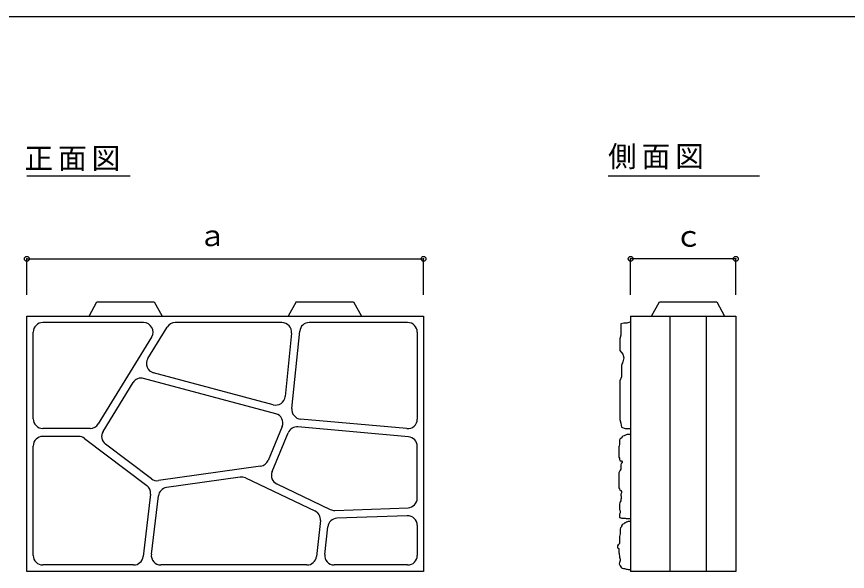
# Model space of a CAD drawing. Units: millimetres, scale not verified. Extents: x -12185 to 4464, y -2852 to 2698.
# Drawn here: x -2055 to 552, y 960 to 2698 of the extents above; entities that cross this region are included whole.
import ezdxf
from ezdxf.enums import TextEntityAlignment as Align

# ---------------------------------------------------------------- set-up
doc = ezdxf.new("R2010")
doc.units = ezdxf.units.MM
doc.header["$LTSCALE"] = 30
doc.header["$PDMODE"] = 32
doc.header["$PDSIZE"] = 15
for name, color, linetype in [('0-1', 3, 'Continuous'), ('0-3', 7, 'Continuous'), ('F-0', 2, 'Continuous')]:
    doc.layers.add(name, color=color, linetype=linetype)
doc.styles.add('ＭＳ ゴシック', font='')
doc.styles.get('ＭＳ ゴシック').set_extended_font_data('MS Gothic')

msp = doc.modelspace()

# ---------------------------------------------------------------- linework, layer by layer
at = {"layer": '0-1', "color": 7}
for p, q in [((-1828.15, 1759.61), (-1803.15, 1804.61)), ((-1803.15, 1804.61), (-1623.15, 1804.61)), ((-1623.15, 1804.61), (-1598.15, 1759.61)), ((-1178.15, 1804.61), (-1203.15, 1759.61)), ((-1178.15, 1804.61), (-998.15, 1804.61)), ((-998.15, 1804.61), (-973.15, 1759.61)), ((-63.37, 1759.61), (-38.37, 1804.61)), ((-38.37, 1804.61), (141.63, 1804.61)), ((141.63, 1804.61), (166.63, 1759.61)), ((-2023.15, 959.61), (-2023.15, 1759.61)), ((-2023.15, 1759.61), (-778.15, 1759.61)), ((-778.15, 1759.61), (-778.15, 959.61)), ((-128.37, 1759.61), (201.63, 1759.61)), ((-128.37, 1759.61), (-128.37, 959.61)), ((-5.37, 1759.61), (-5.37, 959.61)), ((108.63, 1759.61), (108.63, 959.61)), ((201.63, 1759.61), (201.63, 959.61)), ((-1657.13, 1739.61), (-1973.15, 1739.61)), ((-1643.46, 1626.84), (-1582.89, 1725.33)), ((-1222.53, 1739.61), (-1557.33, 1739.61)), ((-828.15, 1739.61), (-1137.1, 1739.61)), ((-150.05, 1738.08), (-159.57, 1735.7)), ((-159.57, 1735.7), (-159.57, 1723.8)), ((-159.57, 1723.8), (-159.57, 1711.9)), ((-140.53, 1738.08), (-150.05, 1738.08)), ((-131.02, 1740.46), (-140.53, 1738.08)), ((-2003.15, 1437.57), (-2003.15, 1709.61)), ((-1192.68, 1706.6), (-1212.74, 1507.88)), ((-1191.45, 1469.87), (-1166.95, 1712.63)), ((-798.15, 1709.61), (-798.15, 1436.91)), ((-159.57, 1700), (-161.95, 1688.1)), ((-159.57, 1711.9), (-159.57, 1700)), ((-1631.57, 1693.9), (-1798.89, 1421.85)), ((-161.95, 1688.1), (-161.95, 1676.2)), ((-161.95, 1676.2), (-161.95, 1664.3)), ((-161.95, 1664.3), (-161.95, 1652.4)), ((-161.95, 1652.4), (-152.43, 1640.51)), ((-152.43, 1616.71), (-157.19, 1604.81)), ((-152.43, 1640.51), (-150.05, 1628.61)), ((-150.05, 1628.61), (-152.43, 1616.71)), ((-157.19, 1604.81), (-157.19, 1592.91)), ((-157.19, 1592.91), (-157.19, 1581.01)), ((-1242.06, 1453.83), (-1656.65, 1564.54)), ((-1250.33, 1481.91), (-1625.65, 1582.14)), ((-157.19, 1569.11), (-161.95, 1557.21)), ((-157.19, 1581.01), (-157.19, 1569.11)), ((-1784.13, 1398.13), (-1689.94, 1551.27)), ((-161.95, 1557.21), (-161.95, 1545.31)), ((-161.95, 1545.31), (-161.95, 1533.41)), ((-161.95, 1533.41), (-161.95, 1521.51)), ((-161.95, 1521.51), (-161.95, 1509.61)), ((-161.95, 1509.61), (-161.95, 1497.71)), ((-161.95, 1497.71), (-161.95, 1485.82)), ((-161.95, 1485.82), (-161.95, 1473.92)), ((-161.95, 1473.92), (-161.95, 1459.64)), ((-830.83, 1407.03), (-1164.28, 1436.98)), ((-161.95, 1459.64), (-161.95, 1447.74)), ((-161.95, 1447.74), (-161.95, 1435.84)), ((-161.95, 1435.84), (-159.57, 1423.94)), ((-1222.09, 1413.34), (-1265.98, 1307.62)), ((-825.46, 1381.44), (-1172.56, 1412.62)), ((-159.57, 1423.94), (-157.19, 1412.04)), ((-157.19, 1412.04), (-145.29, 1407.28)), ((-1824.45, 1407.57), (-1973.15, 1407.57)), ((-1860.21, 1382.57), (-1973.15, 1382.57)), ((-1253.62, 1272.19), (-1202.95, 1394.24)), ((-152.72, 1383.24), (-155.51, 1381.15)), ((-149.24, 1384.64), (-152.72, 1383.24)), ((-145.05, 1386.03), (-149.24, 1384.64)), ((-145.29, 1407.28), (-135.77, 1407.28)), ((-142.26, 1387.43), (-145.05, 1386.03)), ((-139.47, 1388.13), (-142.26, 1387.43)), ((-136.68, 1388.82), (-139.47, 1388.13)), ((-133.89, 1388.82), (-136.68, 1388.82)), ((-135.77, 1407.28), (-133.4, 1407.28)), ((-130.41, 1388.82), (-133.89, 1388.82)), ((-133.4, 1407.28), (-131.1, 1406.96)), ((-131.1, 1406.96), (-129.71, 1406.96)), ((-1842.15, 1376.52), (-1646.61, 1229.16)), ((-1632.31, 1249.69), (-1776.63, 1358.45)), ((-163.88, 1357.44), (-164.58, 1353.25)), ((-163.19, 1371.39), (-163.88, 1367.9)), ((-163.88, 1367.9), (-163.88, 1364.41)), ((-163.88, 1364.41), (-163.88, 1360.93)), ((-163.88, 1360.93), (-163.88, 1357.44)), ((-161.09, 1374.87), (-163.19, 1371.39)), ((-158.3, 1377.66), (-161.09, 1374.87)), ((-155.51, 1381.15), (-158.3, 1377.66)), ((-2003.15, 1009.61), (-2003.15, 1352.57)), ((-798.15, 1189.02), (-798.15, 1351.57)), ((-164.58, 1353.25), (-165.28, 1349.77)), ((-165.28, 1349.77), (-165.28, 1346.28)), ((-165.28, 1346.28), (-165.28, 1342.79)), ((-165.28, 1342.79), (-165.28, 1339.3)), ((-165.28, 1339.3), (-165.28, 1335.12)), ((-165.28, 1335.12), (-165.28, 1331.63)), ((-165.28, 1331.63), (-165.28, 1328.15)), ((-165.28, 1328.15), (-165.28, 1324.66)), ((-165.28, 1324.66), (-165.28, 1321.17)), ((-165.28, 1321.17), (-165.28, 1317.68)), ((-165.28, 1317.68), (-163.88, 1314.2)), ((-163.88, 1314.2), (-163.88, 1310.71)), ((-163.88, 1310.71), (-161.09, 1306.53)), ((-161.09, 1306.53), (-157.61, 1305.83)), ((-157.61, 1305.83), (-154.82, 1303.04)), ((-1289.47, 1289.42), (-1610.04, 1243.95)), ((-159.7, 1280.02), (-161.79, 1276.53)), ((-159, 1283.51), (-159.7, 1280.02)), ((-158.3, 1297.46), (-159, 1293.97)), ((-159, 1293.97), (-159, 1290.48)), ((-159, 1290.48), (-159, 1287)), ((-159, 1287), (-159, 1283.51)), ((-155.51, 1299.55), (-158.3, 1297.46)), ((-154.82, 1303.04), (-155.51, 1299.55)), ((-1353.73, 1255.05), (-1584.79, 1222.28)), ((-1336.63, 1252.44), (-1119.01, 1148.94)), ((-163.19, 1273.05), (-165.28, 1268.86)), ((-165.28, 1268.86), (-165.28, 1264.68)), ((-165.28, 1264.68), (-165.28, 1261.19)), ((-165.28, 1261.19), (-165.28, 1257.7)), ((-165.28, 1257.7), (-165.28, 1252.82)), ((-165.28, 1252.82), (-165.28, 1249.33)), ((-161.79, 1276.53), (-163.19, 1273.05)), ((-1238.79, 1233.59), (-1070.86, 1153.72)), ((-165.28, 1249.33), (-165.28, 1245.85)), ((-165.28, 1245.85), (-165.28, 1242.36)), ((-165.28, 1242.36), (-165.28, 1238.87)), ((-165.28, 1238.87), (-165.28, 1235.39)), ((-165.28, 1235.39), (-165.28, 1231.9)), ((-165.28, 1231.9), (-165.28, 1228.41)), ((-165.28, 1228.41), (-165.28, 1224.92)), ((-1634.88, 1201.6), (-1658.53, 1006.01)), ((-165.28, 1224.92), (-165.28, 1221.44)), ((-165.28, 1221.44), (-163.88, 1217.95)), ((-163.88, 1217.95), (-162.49, 1214.46)), ((-162.49, 1214.46), (-159, 1213.07)), ((-159, 1213.07), (-156.91, 1209.58)), ((-156.91, 1205.4), (-159, 1201.91)), ((-159, 1201.91), (-159, 1198.42)), ((-156.91, 1209.58), (-156.91, 1205.4)), ((-1632.48, 1013.21), (-1610.36, 1196.18)), ((-162.49, 1174.01), (-163.19, 1170.52)), ((-161.09, 1177.5), (-162.49, 1174.01)), ((-159, 1180.98), (-161.09, 1177.5)), ((-159, 1198.42), (-158.3, 1194.93)), ((-158.3, 1187.96), (-159, 1184.47)), ((-159, 1184.47), (-159, 1180.98)), ((-158.3, 1194.93), (-158.3, 1191.45)), ((-158.3, 1191.45), (-158.3, 1187.96)), ((-1056.9, 1150.83), (-827.08, 1159.04)), ((-163.19, 1170.52), (-163.88, 1167.04)), ((-163.88, 1167.04), (-163.88, 1163.55)), ((-163.88, 1163.55), (-163.88, 1160.06)), ((-163.88, 1160.06), (-163.88, 1156.57)), ((-163.88, 1156.57), (-163.88, 1153.09)), ((-163.88, 1153.09), (-161.09, 1149.6)), ((-161.09, 1149.6), (-161.09, 1146.11)), ((-829.22, 1133.95), (-1050.28, 1126.06)), ((-161.79, 1142.62), (-163.88, 1139.14)), ((-163.88, 1139.14), (-163.88, 1135.65)), ((-163.88, 1135.65), (-163.88, 1132.16)), ((-163.88, 1132.16), (-163.88, 1128.68)), ((-163.88, 1128.68), (-161.09, 1127.98)), ((-161.09, 1146.11), (-161.79, 1142.62)), ((-161.09, 1127.98), (-157.61, 1126.58)), ((-157.61, 1126.58), (-154.82, 1125.89)), ((-154.82, 1125.89), (-152.03, 1125.89)), ((-152.03, 1125.89), (-148.54, 1125.89)), ((-148.54, 1125.89), (-145.75, 1125.89)), ((-145.75, 1125.89), (-142.96, 1125.19)), ((-142.96, 1125.19), (-139.47, 1125.19)), ((-139.47, 1125.19), (-136.68, 1125.19)), ((-136.68, 1125.19), (-133.89, 1125.19)), ((-133.89, 1125.19), (-130.41, 1125.19)), ((-1102.07, 1118.58), (-1114.37, 1006.34)), ((-1088.51, 1012.88), (-1079.03, 1099.34)), ((-798.15, 1103.97), (-798.15, 1009.61)), ((-160.4, 1095.9), (-161.09, 1092.41)), ((-157.61, 1098.69), (-160.4, 1095.9)), ((-155.51, 1105.66), (-157.61, 1102.17)), ((-157.61, 1102.17), (-157.61, 1098.69)), ((-152.72, 1107.75), (-155.51, 1105.66)), ((-149.93, 1108.45), (-152.72, 1107.75)), ((-147.14, 1111.24), (-149.93, 1108.45)), ((-144.35, 1111.94), (-147.14, 1111.24)), ((-141.56, 1113.33), (-144.35, 1111.94)), ((-138.77, 1114.73), (-141.56, 1113.33)), ((-135.99, 1115.42), (-138.77, 1114.73)), ((-133.2, 1115.42), (-135.99, 1115.42)), ((-129.71, 1116.12), (-133.2, 1115.42)), ((-162.49, 1073.58), (-163.19, 1069.39)), ((-163.19, 1069.39), (-163.19, 1065.91)), ((-161.09, 1077.06), (-162.49, 1073.58)), ((-161.09, 1092.41), (-161.09, 1088.92)), ((-161.09, 1088.92), (-161.09, 1084.74)), ((-161.09, 1084.74), (-161.09, 1081.25)), ((-161.09, 1081.25), (-161.09, 1077.06)), ((-167.37, 1042.89), (-169.46, 1039.4)), ((-164.58, 1044.98), (-167.37, 1042.89)), ((-163.88, 1048.47), (-164.58, 1044.98)), ((-163.19, 1058.93), (-163.88, 1055.44)), ((-163.88, 1055.44), (-163.88, 1051.96)), ((-163.88, 1051.96), (-163.88, 1048.47)), ((-163.19, 1065.91), (-163.19, 1062.42)), ((-163.19, 1062.42), (-163.19, 1058.93)), ((-169.46, 1039.4), (-169.46, 1035.92)), ((-169.46, 1035.92), (-168.76, 1032.43)), ((-168.76, 1032.43), (-165.97, 1031.03)), ((-165.97, 1031.03), (-165.28, 1027.55)), ((-165.28, 1027.55), (-165.28, 1023.36)), ((-165.28, 1023.36), (-165.28, 1019.18)), ((-165.28, 1019.18), (-164.58, 1015.69)), ((-164.58, 1015.69), (-164.58, 1012.2)), ((-164.58, 1012.2), (-163.88, 1008.02)), ((-163.88, 1008.02), (-163.88, 1004.53)), ((-163.88, 1004.53), (-162.49, 1001.04)), ((-162.49, 1001.04), (-161.09, 997.56)), ((-161.09, 994.07), (-162.49, 990.58)), ((-161.09, 997.56), (-161.09, 994.07)), ((-1688.31, 979.61), (-1973.15, 979.61)), ((-1144.2, 979.61), (-1602.69, 979.61)), ((-828.15, 979.61), (-1058.69, 979.61)), ((-163.88, 987.09), (-164.58, 983.61)), ((-164.58, 983.61), (-163.88, 980.82)), ((-162.49, 990.58), (-163.88, 987.09)), ((-163.88, 980.82), (-161.79, 977.33)), ((-161.79, 977.33), (-159.7, 973.84)), ((-159.7, 973.84), (-157.61, 970.36)), ((-157.61, 970.36), (-154.82, 969.66)), ((-154.82, 969.66), (-151.33, 968.96)), ((-151.33, 968.96), (-147.84, 968.26)), ((-147.84, 968.26), (-145.05, 967.57)), ((-145.05, 967.57), (-142.26, 966.87)), ((-142.26, 966.87), (-139.47, 966.17)), ((-139.47, 966.17), (-136.68, 965.47)), ((-136.68, 965.47), (-133.89, 965.47)), ((-133.89, 965.47), (-131.1, 965.47)), ((-131.1, 965.47), (-129.01, 965.47)), ((-778.15, 959.61), (-2023.15, 959.61)), ((201.63, 959.61), (-128.37, 959.61))]:
    msp.add_line(p, q, dxfattribs=at)
for centre, start, end in [((-1973.15, 1709.61), 90, 180), ((-1657.13, 1709.61), 328.40738, 90), ((-1557.33, 1709.61), 90, 148.40675), ((-1222.53, 1709.61), 354.23691, 90), ((-1137.1, 1709.61), 90, 174.23703), ((-828.15, 1709.61), 0, 90), ((-1617.91, 1611.12), 148.40768, 255.04793), ((-1664.39, 1535.55), 75.04858, 148.40738), ((-1242.59, 1510.89), 255.04678, 354.23691), ((-1161.6, 1466.86), 174.23703, 264.86661), ((-1973.15, 1437.57), 180, 270), ((-1249.8, 1424.84), 337.45483, 75.048), ((-828.15, 1436.91), 264.86661, 0), ((-1824.45, 1437.57), 270, 328.40738), ((-1175.24, 1382.74), 84.86661, 157.45529), ((-1973.15, 1352.57), 90, 180), ((-1860.21, 1352.57), 52.99809, 90), ((-1758.58, 1382.41), 148.40675, 232.99667), ((-828.15, 1351.57), 0, 84.8678), ((-1293.69, 1319.12), 278.07339, 337.45529), ((-1349.51, 1225.35), 64.56386, 98.07222), ((-1225.91, 1260.69), 157.45921, 244.56386), ((-1664.67, 1205.21), 353.10393, 52.99762), ((-1614.26, 1273.65), 232.99431, 278.07347), ((-1580.58, 1192.58), 98.07281, 173.10863), ((-828.15, 1189.02), 272.04558, 0), ((-1131.9, 1121.85), 353.74223, 64.5629), ((-1057.97, 1180.81), 244.56493, 272.04558), ((-1049.21, 1096.07), 92.04558, 173.74693), ((-828.15, 1103.97), 0, 92.04439), ((-1973.15, 1009.61), 180, 270), ((-1688.31, 1009.61), 270, 353.1087), ((-1602.69, 1009.61), 173.1087, 270), ((-1144.2, 1009.61), 270, 353.74693), ((-1058.69, 1009.61), 173.74693, 270), ((-828.15, 1009.61), 270, 0)]:
    msp.add_arc(centre, 30, start, end, dxfattribs=at)
at = {"layer": '0-3'}
for p, q in [((-2023.15, 2199.44), (-1698.99, 2199.44)), ((-199.3, 2199.44), (276.39, 2199.44)), ((-778.15, 1826.09), (-778.15, 1939.19)), ((201.63, 1939.19), (-128.37, 1939.19)), ((-128.37, 1826.09), (-128.37, 1939.19)), ((201.63, 1826.09), (201.63, 1939.19))]:
    msp.add_line(p, q, dxfattribs=at)
msp.add_lwpolyline([(-2023.15, 1826.09), (-2023.15, 1939.19), (-778.15, 1939.19)], dxfattribs=at)
for p in [(-2023.15, 1939.19), (-778.15, 1939.19), (-128.37, 1939.19), (201.63, 1939.19)]:
    msp.add_point(p, dxfattribs=at)
at = {"layer": 'F-0'}
msp.add_line((-3636, 2698.5), (4464, 2698.5), dxfattribs=at)

# ---------------------------------------------------------------- texts
at = {"layer": '0-3', "style": 'ＭＳ ゴシック'}
for s, p in [('ａ', (-1486.44, 1959.21)), ('ｃ', (8.33, 1957.49))]:
    msp.add_text(s, height=65.98, dxfattribs=at).set_placement(p, align=Align.BOTTOM_LEFT)
at = {"layer": '0-3', "char_height": 65.98, "attachment_point": 7, "style": 'ＭＳ ゴシック'}
for s, insert in [('\\T1.17;側面図', (-199.3, 2220.19)), ('\\T1.17;正面図', (-2030.52, 2214.19))]:
    msp.add_mtext(s, dxfattribs=dict(at, insert=insert))

doc.saveas('drawing.dxf')
